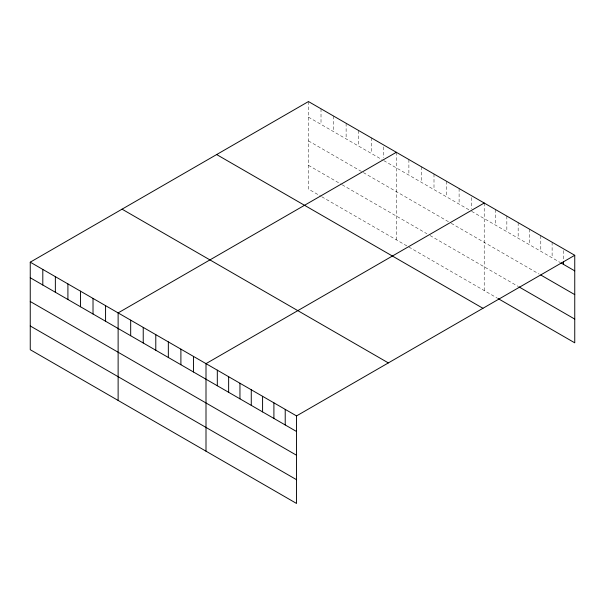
<?xml version="1.0" encoding="UTF-8"?>
<svg xmlns="http://www.w3.org/2000/svg" width="605" height="605" viewBox="0 0 605 605"><rect width="100%" height="100%" fill="white"/><g stroke="black" fill="none" stroke-linecap="round" stroke-linejoin="round"><path stroke-width="0.45" stroke-dasharray="3.02 2.27" d="M308.459 101.549L308.459 189.085L321.013 196.33M308.459 117.136L382.209 159.72M383.782 160.62L469.306 209.995M471.658 211.357L560.2 262.479M308.459 140.882L362.599 172.138M363.378 172.591L450.475 222.867M451.254 223.321L539.184 274.088M308.459 165.339L341.417 184.366M342.196 184.82L426.933 233.742M430.072 235.557L518.16 286.415M321.799 196.784L408.103 246.613M408.889 247.067L497.144 298.023M563.429 250.591L563.429 259.757M552.115 242.227L552.115 257.813M540.794 235.693L540.794 251.279M529.481 229.159L529.481 244.745M518.16 222.625L518.16 238.211M506.846 216.091L506.846 231.677M495.525 209.557L495.525 225.143M484.212 203.023L484.212 290.551M471.658 197.608L471.658 208.604M459.104 188.526L459.104 204.112M446.55 181.273L446.55 196.859M433.997 174.028L433.997 189.615M421.443 166.783L421.443 182.37M408.889 159.531L408.889 175.117M396.336 152.286L396.336 239.822M383.782 146.871L383.782 157.875M371.228 137.789L371.228 153.375M358.674 130.544L358.674 146.13M346.12 123.291L346.12 138.878M333.567 116.047L333.567 131.633M321.013 108.802L321.013 124.388"/><path stroke-width="0.91" d="M574.75 255.295L296.541 415.915L296.541 503.451L30.25 349.705L30.25 262.177L308.459 101.549L574.75 255.295L574.75 342.823L497.953 298.492M396.336 152.286L118.126 312.906L118.126 400.442M484.212 203.023L206.002 363.643L206.002 451.179M561.009 262.941L574.75 270.881M540.794 275.018L574.75 294.62M518.969 286.883L574.75 319.085M216.65 154.555L482.941 308.3M122.059 209.171L388.349 362.909M30.25 262.177L296.541 415.915M30.25 277.755L296.541 431.501M30.25 301.502L296.541 455.247M30.25 325.966L296.541 479.704M563.429 261.594L563.429 264.347M285.22 409.381L285.22 424.967M273.906 402.847L273.906 418.433M262.585 396.313L262.585 411.899M251.272 389.779L251.272 405.365M239.951 383.245L239.951 398.831M228.637 376.711L228.637 392.297M217.316 370.177L217.316 385.763M193.449 356.398L193.449 371.984M180.895 349.145L180.895 364.732M168.341 341.901L168.341 357.487M155.787 334.648L155.787 350.234M143.234 327.403L143.234 342.99M130.68 320.158L130.68 335.745M105.572 305.661L105.572 321.247M93.019 298.416L93.019 313.995M80.465 291.164L80.465 306.75M67.911 283.919L67.911 299.505M55.358 276.666L55.358 292.253M42.804 269.422L42.804 285.008"/></g></svg>
